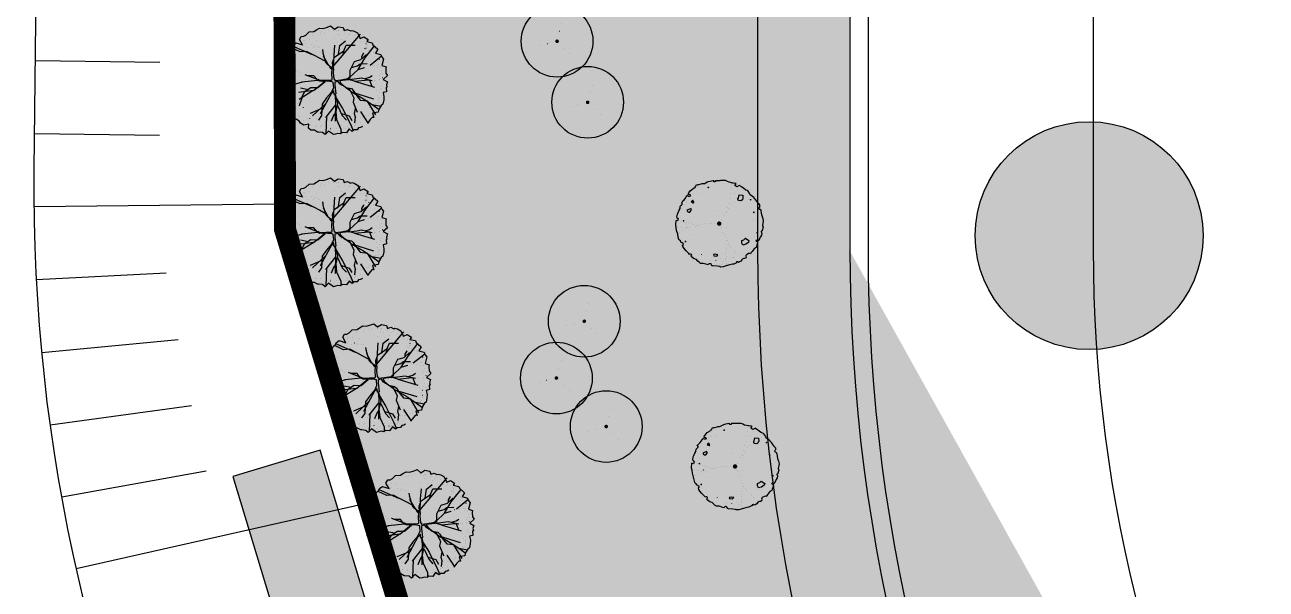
# Model space of a CAD drawing. Header units: millimetres. Extents: x 13387 to 322416, y 10188 to 219730.
# Drawn here: x 26459 to 46864, y 96394 to 105672 of the extents above; entities that cross this region are included whole.
import ezdxf
from ezdxf.xclip import XClip

# ---------------------------------------------------------------- set-up
doc = ezdxf.new("R2010")
doc.units = ezdxf.units.MM
doc.header["$LTSCALE"] = 400
doc.header["$XCLIPFRAME"] = 0
for name, pattern in [('base$0$base$0$PHANTOM2', [31.75, 15.875, -3.175, 3.175, -3.175, 3.175, -3.175]), ('base$0$base$0$XREF_BASE$0$PHANTOMX2', [5, 2.5, -0.5, 0.5, -0.5, 0.5, -0.5]), ('DOT2', [0.125, 0, -0.125])]:
    doc.linetypes.add(name, pattern=pattern)
doc.layers.get('Defpoints').update_dxf_attribs({"color": 153})
for name, color, linetype in [('0-녹지', 71, 'Continuous'), ('_교목_Plant', 90, 'Continuous'), ('base$0$base$0$1-지적선', 3, 'Continuous'), ('base$0$base$0$A-조적해치', 8, 'Continuous'), ('base$0$base$0$LSMD_CONT_LDREG_41500', 1, 'Continuous'), ('base$0$base$0$rndur', 1, 'Continuous'), ('base$0$base$0$WID', 4, 'Continuous'), ('base$0$base$0$XREF_BASE$0$CE-SLOP-FILL', 1, 'Continuous'), ('base$0$base$0$XREF_BASE$0$CE_PROPERTY LINE', 2, 'Continuous'), ('base$0$base$0$XREF_BASE$0$LSMD_CONT_LDREG_41500', 1, 'Continuous'), ('base$0$base$0$XREF_BASE$0$성토옹벽', 6, 'Continuous'), ('base$0$base$0$도로레벨', 5, 'Continuous'), ('base$0$base$0$사업부지', 7, 'Continuous'), ('tc-2', 252, 'Continuous')]:
    doc.layers.add(name, color=color, linetype=linetype)

# ---------------------------------------------------------------- blocks, each defined once
blk = doc.blocks.new('base$0$base$0$XREF_BASE$0$A$C3CBC0631')
at = {"layer": 'base$0$base$0$XREF_BASE$0$CE_PROPERTY LINE', "color": 8, "linetype": 'base$0$base$0$XREF_BASE$0$PHANTOMX2', "ltscale": 3, "flags": 128}
blk.add_lwpolyline([(24653, 158067), (15380, 151109), (8259, 149251), (3838, 149290), (748, 147602), (-6916, 147572), (-7299, 146160), (-1843, 125252), (436, 116516), (2171, 109870), (5326, 104706), (5798, 96717), (3940, 88655), (43, 76542), (81, 64279), (3722, 52297), (8342, 45951), (24954, 35648), (27528, 32946), (33205, 26984), (45785, 19196), (55262, 14961), (63842, 9900), (67943, 799), (71065, 403), (74495, 0), (71416, 11497), (72509, 16027), (80907, 20283), (84381, 29814), (86654, 26118), (86417, 19281), (94182, 16961), (94474, 13223), (94701, 13128), (143072, 50641), (145797, 73715), (141926, 86006), (137274, 142330), (130340, 137929), (128629, 139085), (122336, 140647), (114378, 141402), (105828, 145930), (90331, 146144), (69871, 143916), (58636, 140116), (56478, 144307), (45633, 153630)], close=True, dxfattribs=at)
blk = doc.blocks.new('base$0$base$0$G$C940A8A8A')
at = {"layer": 'base$0$base$0$LSMD_CONT_LDREG_41500', "color": 1, "linetype": 'Continuous', "const_width": 300, "flags": 128}
blk.add_lwpolyline([(10039, 103817), (3210, 93080), (151, 81205), (648, 68692), (3516, 61385), (16989, 47222), (18797, 43957), (22785, 36755), (32990, 26043), (41091, 19552), (48115, 12489), (49785, 2647), (52706, 1476), (55923, 220), (55847, 12122), (58048, 16229), (67249, 18227)], dxfattribs=at)
blk = doc.blocks.new('base$0$base$0$현황측량 지적')
at = {"layer": 'base$0$base$0$rndur', "linetype": 'base$0$base$0$PHANTOM2', "ltscale": 2, "const_width": 360, "flags": 128}
blk.add_lwpolyline([(206883, -157310), (202971, -156085), (192523, -138055), (192037, -134393), (187653, -139214), (180694, -143462), (173737, -143509), (161354, -148904), (157725, -144242), (154816, -136784), (158050, -127241), (126239, -144923), (122996, -147375), (114777, -142533), (78067, -156212), (59378, -150969), (50990, -145420), (42961, -141949), (35259, -140747), (23792, -141142), (15855, -140119), (12425, -139716), (9303, -139321), (5202, -130219), (-3377, -125158), (-12855, -120922), (-25433, -113134), (-31110, -107172), (-33684, -104469), (-50296, -94166), (-54916, -87820), (-58556, -75838), (-58594, -63575), (-54697, -51462), (-52838, -43399), (-53310, -35411), (-56465, -30247), (-58199, -23603), (-65933, 6044), (-65550, 7455), (-83110, 7388), (-99556, 7405), (-100789, 7832), (-83513, -58384), (-91570, -60086), (-90952, -159807)], dxfattribs=at)
at = {"layer": 'base$0$base$0$rndur', "linetype": 'base$0$base$0$PHANTOM2', "ltscale": 2, "flags": 128}
blk.add_lwpolyline([(206883, -157310), (202971, -156085), (192523, -138055), (192037, -134393), (187653, -139214), (180694, -143462), (173737, -143509), (161354, -148904), (157725, -144242), (154816, -136784), (158050, -127241), (126239, -144923), (122996, -147375), (114777, -142533), (78067, -156212), (59378, -150969), (50990, -145420), (42961, -141949), (35259, -140747), (23792, -141142), (15855, -140119), (12425, -139716), (9303, -139321), (5202, -130219), (-3377, -125158), (-12855, -120922), (-25433, -113134), (-31110, -107172), (-33684, -104469), (-50296, -94166), (-54916, -87820), (-58556, -75838), (-58594, -63575), (-54697, -51462), (-52838, -43399), (-53310, -35411), (-56465, -30247), (-58199, -23603), (-65933, 6044), (-65550, 7455), (-83110, 7388), (-99556, 7405), (-100789, 7832), (-83513, -58384), (-91570, -60086), (-90952, -159807)], dxfattribs=at)
at = {"layer": 'base$0$base$0$1-지적선', "color": 8, "rotation": 14.62512504690287}
blk.add_blockref('base$0$base$0$G$C940A8A8A', (-38193, -154447), dxfattribs=at)
blk = doc.blocks.new('base$0$base$0$XREF_BASE$0$42423123')
at = {"color": 8, "elevation": -85.903, "flags": 128}
blk.add_lwpolyline([(296753.797, 354722.355), (296742.728, 354721.684), (296725.083, 354743.467), (296725.304, 354745.576), (296719.523, 354752.714), (296718.006, 354754.586), (296707.445, 354767.624, -0.241383), (296702.098, 354793.07), (296709.251, 354819.265), (296716.193, 354817.325), (296719.019, 354827.438), (296712.017, 354829.394), (296712.346, 354830.601)], format="xyb", dxfattribs=at)
at = {"color": 8, "flags": 128}
blk.add_lwpolyline([(296720.991, 354828.24), (296719.555, 354821.015), (296715.721, 354813.683), (296708.892, 354802.946), (296705.833, 354791.071), (296706.33, 354778.558), (296709.198, 354771.251), (296722.671, 354757.088), (296724.479, 354753.823), (296728.467, 354746.621), (296738.672, 354735.909), (296746.773, 354729.418), (296753.797, 354722.355)], dxfattribs=at)
at = {"layer": 'base$0$base$0$XREF_BASE$0$CE-SLOP-FILL', "color": 8}
for p, q in [((296702.567, 354794.79), (296704.54, 354794.251)), ((296702.251, 354793.632), (296704.233, 354793.091)), ((296701.942, 354792.473), (296705.937, 354791.475)), ((296701.675, 354791.303), (296703.767, 354790.873)), ((296701.458, 354790.123), (296703.679, 354789.763)), ((296701.291, 354788.935), (296703.616, 354788.658)), ((296701.174, 354787.741), (296703.577, 354787.556)), ((296701.108, 354786.542), (296706.02, 354786.374))]:
    blk.add_line(p, q, dxfattribs=at)
at = {"layer": 'base$0$base$0$XREF_BASE$0$LSMD_CONT_LDREG_41500', "color": 8, "linetype": 'Continuous', "flags": 128}
blk.add_lwpolyline([(296753.797, 354722.355), (296753.797, 354722.355), (296746.773, 354729.418), (296738.672, 354735.909), (296728.467, 354746.621), (296724.479, 354753.823), (296722.671, 354757.088), (296709.198, 354771.251), (296706.33, 354778.558), (296705.833, 354791.071), (296708.892, 354802.946), (296715.721, 354813.683), (296719.555, 354821.015), (296720.991, 354828.24)], dxfattribs=at)
blk = doc.blocks.new('base$0$base$0$XREF_BASE$0$A$C5E376D50')
h = blk.add_hatch()
h.set_pattern_fill('GRAVEL', color=8, scale=1000, angle=14.6259)
h.set_pattern_definition([(242.63864078, (-197217523.41, -422257227.16), (-5468.208773979, -10728.405883643), [134.536, -13319.088047]), (199.595594003, (-197217585.244, -422257346.648), (11358.6379974624, 3997.6671750662), [230.868, -22855.9247612]), (147.136300353, (-197217802.74, -422257424.076), (12453.519176433, -8118.488783155), [162.788, -16116.032596]), (281.899542281, (-197218116.977, -422257764.45), (-4082.5244063587, 19604.412627556), [210.238, -20813.5580416]), (307.459507453, (-197218073.626, -422257970.17), (-7868.0485031935, 10348.6140497844), [206.155, -20409.373128]), (11.899542281, (-197217948.243, -422258133.815), (-19604.412627556, -4082.5244063587), [210.238, -20813.5580416]), (52.320093742, (-197217742.523, -422258090.464), (-10053.6794472186, -12958.5311502722), [278.029, -27524.848549]), (86.88118165, (-197217572.578, -422257870.42), (1218.0356119932, 23054.639213137), [262.488, -25986.3214968]), (136.05541889, (-197217558.296, -422257608.323), (-11023.3404862086, 10558.6914210576), [210.95, -20884.0731097]), (189.862211584, (-197217710.18, -422257461.93), (10896.05463927, 1809.970524083), [240.832, -11800.7625788]), (237.023291073, (-197217947.456, -422257503.18), (-8833.5781282671, -13673.6204953845), [311.448, -30833.3750048]), (153.43992811, (-197217156.53, -422257524.15), (-8288.20324574, 4038.030083754), [106.301, -10523.8448127]), (186.095087665, (-197217251.615, -422257476.616), (13083.751290253, 1347.38716589), [202.237, -20021.5114162]), (239.62585328, (-197217452.7, -422257498.1), (252.5059869, -967.595332), [141.421, -1272.7925624]), (217.82444379, (-197217550.74, -422257399.65), (4332.96468632, 3197.72059866), [76.158, -7539.6151059]), (306.42726276, (-197217610.9, -422257446.36), (-1725.11329279, 2650.280009176), [107.703, -5277.4618071]), (45.589609807, (-197217546.94, -422257533.02), (2397.774022256, 2692.70862482), [174.929, -5656.0228948]), (176.19090445, (-197217424.53, -422257408.06), (2187.69665098, -462.5833582), [126.491, -3035.7866602]), (31.015393609, (-197218172.104, -422257592.81), (8918.43535956, 5427.845865291), [177.2, -17542.8451467]), (84.972029217, (-197218020.24, -422257501.504), (-1092.815472013, -11653.572600032), [148.661, -14717.4077473]), (307.82444379, (-197217475.03, -422257214.54), (-3197.72059866, 4332.96468632), [152.315, -7463.4581059]), (358.236312941, (-197217381.625, -422257334.85), (-10433.471281077, 377.7261269), [177.2, -17542.8451467]), (354.069808055, (-197218015.55, -422258192.72), (-5342.988633998, 672.660729466), [170.88, -8373.1237453]), (309.400993844, (-197217845.584, -422258210.374), (-7615.542516274, 9381.018717753), [143.178, -14174.6430633]), (81.42726276, (-197217212.85, -422258179.61), (672.660729466, 5342.988634), [152.315, -7463.4581059]), (31.979877911, (-197217190.145, -422258028.994), (-11568.715368736, -7152.959158081), [167.631, -16595.4236142]), (84.069808056, (-197217686.97, -422258303.34), (-672.660729466, -5342.988633998), [85.44, -8458.5637453]), (115.93578575, (-197217270.9, -422258194.76), (-1977.61927971, 3617.87534121), [50.99, -5048.0295136]), (180.58960981, (-197217293.2, -422258148.9), (3155.29198301, -210.07737127), [206.155, -3916.9506256]), (200.634859232, (-197217499.35, -422258151.025), (9423.447333399, 3492.655201227), [191.05, -18913.9231745]), (318.3159208, (-197217524.22, -422257620.1), (-1472.60730587, 1682.68467714), [144.222, -3461.3292755]), (7.783079862, (-197217416.51, -422257716.01), (16954.1326183803, 2357.4111135683), [251.794, -24927.562624]), (75.571249176, (-197217167.04, -422257681.91), (-2102.83941969, -7783.1912719), [102.956, -10192.674141]), (104.62585328, (-197217141.4, -422257582.2), (-1220.101319, 715.0893451), [60, -940]), (134.88229044, (-197217526.28, -422258127.05), (5637.923236564, -5763.143376545), [138.924, -13753.5199894]), (62.63864078, (-197217624.31, -422258028.61), (5468.208773979, 10728.405883643), [269.072, -13184.552047]), (14.62585328, (-197217500.6, -422257789.6), (715.0893451, 1220.101319), [260, -740]), (339.930699744, (-197217249.07, -422257723.99), (11443.495228755, -4248.107455027), [158.114, -15653.2743008]), (268.680457374, (-197217100.56, -422257778.25), (42.428615646, -4122.887315047), [145.602, -7134.5078893]), (222.271828639, (-197217103.91, -422257923.81), (-15859.2514394095, -14473.5670717894), [237.065, -23469.4741823]), (190.051932015, (-197217279.33, -422258083.272), (-12831.2453033333, -2314.982497922), [250.799, -24829.073408])])
edge = h.paths.add_edge_path()
edge.add_line((216507, 233000), (219179, 224181))
edge.add_line((219179, 224181), (224231, 217242))
edge.add_line((224231, 217242), (240964, 206870))
edge.add_line((240964, 206870), (249211, 198205))
edge.add_line((249211, 198205), (262127, 190211))
edge.add_line((262127, 190211), (263383, 189650))
edge.add_line((263383, 189650), (263995, 191019))
edge.add_line((263995, 191019), (262831, 191539))
edge.add_line((262831, 191539), (250165, 199379))
edge.add_line((250165, 199379), (241917, 208043))
edge.add_line((241917, 208043), (225271, 218362))
edge.add_line((225271, 218362), (220541, 224858))
edge.add_line((220541, 224858), (217942, 233435))
edge.add_line((217942, 233435), (216507, 233000))
at = {"color": 8}
blk.add_lwpolyline([(374986, 153404, -0.180089), (333337, 157628), (326035, 161222, 0.102992), (299192, 168139), (300158, 168093, -0.148011), (272310, 177969), (248009, 195863), (239404, 202199), (237464, 203627), (223953, 213576, -0.241383), (211743, 238073), (212176, 276367), (195483, 272011, -0.369038), (200555, 266091, -0.003164), (200552, 265424), (199994, 216062, -0.041869), (198408, 199419)], format="xyb", dxfattribs=at)
at = {"color": 8, "flags": 128}
blk.add_lwpolyline([(216507, 233000), (219179, 224181), (224231, 217242), (240964, 206870), (249211, 198205), (262127, 190211), (263383, 189650), (263995, 191019), (262831, 191539), (250165, 199379), (241917, 208043), (225271, 218362), (220541, 224858), (217942, 233435), (216507, 233000)], dxfattribs=at)
at = {"layer": 'Defpoints', "linetype": 'Continuous', "flags": 128}
blk.add_lwpolyline([(221214, 261437), (217317, 249324), (217355, 237061), (220996, 225079), (225616, 218733), (242228, 208431), (244802, 205728), (250479, 199767), (263058, 191978), (272536, 187743), (281116, 182682), (285217, 173581), (288339, 173185), (291769, 172782), (288690, 184280), (289783, 188809), (298181, 193066)], dxfattribs=at)
at = {"color": 8, "xscale": 1000, "yscale": 1000, "zscale": 1000, "rotation": 14.62585327519887}
blk.add_blockref('base$0$base$0$XREF_BASE$0$42423123', (-197286947, -417977119), dxfattribs=at)
blk = doc.blocks.new('base', base_point=(0, 0))
at = {"layer": 'base$0$base$0$도로레벨', "linetype": 'Continuous', "true_color": 0xffffff}
h = blk.add_hatch(color=7, dxfattribs=at)
edge = h.paths.add_edge_path()
edge.add_arc((2443582.3, -1035594.1), 1873.2, 0, 360)
at = {"layer": 'base$0$base$0$사업부지', "linetype": 'Continuous', "ltscale": 10}
h = blk.add_hatch(dxfattribs=at)
h.set_pattern_fill('AR-HBONE', color=8, scale=100, angle=14.62513, style=0)
h.set_pattern_definition([(59.62512505, (-195145259.7, -419444232.27), (-142.83199963, 547.356392), [1200, -400]), (149.62512505, (-195145057.44, -419443887.18), (-142.83199963, 547.356392), [1200, -400])])
edge = h.paths.add_edge_path()
edge.add_arc((2429632.2, -997541.1), 8500, 12.08953, 71.41029, ccw=False)
edge.add_arc((2429632.2, -997541.1), 8500, 360, 12.08953, ccw=False)
edge.add_line((2438132.2, -997541.1), (2438132.2, -1035817.5))
edge.add_arc((2467632.2, -1035817.5), 29500, 180, 238.20401)
edge.add_line((2452088.7, -1060890.5), (2484216.1, -1080807.1))
edge.add_arc((2493436.8, -1065933.4), 17500, 238.20401, 296.88928)
edge.add_arc((2493436.8, -1065933.4), 17500, 296.88928, 329.81131)
edge.add_arc((2520232.4, -1081521.7), 13500, 90, 149.81131, ccw=False)
edge.add_line((2520232.4, -1068021.7), (2522153.2, -1068021.7))
edge.add_line((2522153.2, -1068021.7), (2522153.2, -1066521.7))
edge.add_line((2522153.2, -1066521.7), (2520232.4, -1066521.7))
edge.add_arc((2520232.4, -1081521.7), 15000, 90, 149.81131)
edge.add_arc((2493436.8, -1065933.4), 16000, 296.88928, 329.81131, ccw=False)
edge.add_arc((2493436.8, -1065933.4), 16000, 238.20401, 296.88928, ccw=False)
edge.add_line((2485006.4, -1079532.2), (2452879.1, -1059615.6))
edge.add_arc((2467632.2, -1035817.5), 28000, 180, 238.20401, ccw=False)
edge.add_line((2439632.2, -1035817.5), (2439632.2, -997541.1))
edge.add_arc((2429632.2, -997541.1), 10000, 360, 12.08953)
edge.add_arc((2429632.2, -997541.1), 10000, 12.08953, 76.96135)
edge.add_line((2431888.3, -987798.9), (2432341.9, -989484.6))
at = {"layer": 'base$0$base$0$A-조적해치'}
blk.add_lwpolyline([(2439948.2, -997533.7), (2439948.2, -1035810.1, 0.2595675), (2453053.2, -1059353.2), (2485180.5, -1079269.9)], format="xyb", dxfattribs=at)
at = {"layer": 'base$0$base$0$WID'}
for points in [[(2443648.2, -995439.3), (2443648.2, -1035810.1, 0.2595679), (2455002.7, -1056208.5), (2487130, -1076125.1, 0.2618101), (2498880, -1076628.6, 0.2618101)], [(2439648.2, -997533.7), (2439648.2, -1035810.1, 0.2595675), (2452895.1, -1059608.2), (2485022.4, -1079524.9)]]:
    blk.add_lwpolyline(points, format="xyb", dxfattribs=at)
at = {"layer": 'base$0$base$0$도로레벨', "color": 7, "linetype": 'Continuous'}
blk.add_circle((2443582.3, -1035594.1), 1873.2, dxfattribs=at)
at = {"layer": 'base$0$base$0$사업부지', "color": 8, "linetype": 'Continuous', "ltscale": 10, "flags": 128}
blk.add_lwpolyline([(2432341.9, -989484.6, -0.2647752), (2437943.7, -995760.9, -0.0527995), (2438132.2, -997541.1), (2438132.2, -1035817.5, 0.2595675), (2452088.7, -1060890.5), (2484216.1, -1080807.1, 0.2618101), (2501351.5, -1081541.3, 0.1446457), (2508563.3, -1074733.2, -0.267067), (2520232.4, -1068021.7), (2522153.2, -1068021.7)], format="xyb", dxfattribs=at)
ref = blk.add_blockref('base$0$base$0$현황측량 지적', (2488921, -959657.5))
XClip(ref).set_block_clipping_path([(-120941.079460036, -150848.0068536659), (162857.5363889819, 70751.9931463341)])
ref = blk.add_blockref('base$0$base$0$XREF_BASE$0$A$C5E376D50', (2212998.1, -1272554.8))
XClip(ref).set_block_clipping_path([(154965.4345864058, 162053.3751671459), (438965.4345861674, 383653.3751671459)])
at = {"layer": 'base$0$base$0$XREF_BASE$0$성토옹벽'}
blk.add_blockref('base$0$base$0$XREF_BASE$0$A$C3CBC0631', (2430288.9, -1099777.9), dxfattribs=at)
blk = doc.blocks.new('TL000029_0')
at = {"const_width": 0.0263}
blk.add_lwpolyline([(-0.013, 0, 1), (0.013, 0, 1)], format="xyb", close=True, dxfattribs=at)
at = {"color": 0}
blk.add_circle((0, 0), 0.526, dxfattribs=at)
at = {"layer": 'tc-2', "linetype": 'DOT2'}
for p, q in [((0.038, 0.143), (-0.185, 0.492)), ((0, 0), (0.136, 0.508)), ((0.068, 0.254), (0.315, 0.422)), ((-0.254, -0.068), (-0.523, 0.062)), ((0, 0), (-0.508, -0.136)), ((0, 0), (0.372, -0.372)), ((-0.143, -0.038), (-0.334, -0.407)), ((0.104, -0.104), (0.519, -0.086)), ((0.186, -0.186), (0.208, -0.483))]:
    blk.add_line(p, q, dxfattribs=at)
blk = doc.blocks.new('TL000051_0')
at = {"color": 0}
for points in [[(-0.31, 0.566), (-0.314, 0.567), (-0.333, 0.564), (-0.341, 0.559), (-0.347, 0.548), (-0.361, 0.527)], [(-0.31, 0.566), (-0.297, 0.574), (-0.263, 0.582), (-0.251, 0.587), (-0.226, 0.587), (-0.213, 0.591), (-0.175, 0.612), (-0.162, 0.616), (-0.133, 0.625), (-0.111, 0.629), (-0.082, 0.633), (-0.08, 0.633)], [(-0.05, 0.633), (-0.055, 0.617), (-0.063, 0.614), (-0.072, 0.614), (-0.078, 0.614), (-0.08, 0.622), (-0.08, 0.628), (-0.08, 0.636)], [(-0.05, 0.633), (-0.031, 0.633), (0.015, 0.633), (0.023, 0.637), (0.086, 0.637)], [(0.086, 0.637), (0.116, 0.625), (0.141, 0.612), (0.196, 0.599), (0.209, 0.599), (0.238, 0.595), (0.245, 0.593)], [(0.3, 0.56), (0.293, 0.557), (0.26, 0.54), (0.23, 0.561), (0.247, 0.582), (0.245, 0.593)], [(0.3, 0.56), (0.318, 0.549), (0.331, 0.541), (0.356, 0.524), (0.39, 0.498), (0.411, 0.49), (0.419, 0.477), (0.445, 0.439), (0.453, 0.426), (0.491, 0.401), (0.508, 0.387)], [(-0.554, 0.304), (-0.554, 0.305), (-0.541, 0.321), (-0.533, 0.334), (-0.512, 0.351), (-0.495, 0.372), (-0.483, 0.393), (-0.473, 0.406)], [(-0.459, 0.43), (-0.43, 0.426), (-0.423, 0.416), (-0.434, 0.399), (-0.449, 0.399), (-0.465, 0.406), (-0.473, 0.406)], [(-0.458, 0.43), (-0.453, 0.439), (-0.445, 0.452), (-0.424, 0.481), (-0.407, 0.498), (-0.381, 0.515), (-0.369, 0.524), (-0.36, 0.529)], [(0.508, 0.387), (0.504, 0.38), (0.516, 0.372), (0.525, 0.359), (0.525, 0.355), (0.533, 0.355), (0.535, 0.355)], [(-0.625, 0.095), (-0.621, 0.098), (-0.613, 0.14), (-0.604, 0.161), (-0.588, 0.195), (-0.575, 0.22), (-0.572, 0.255)], [(-0.555, 0.305), (-0.546, 0.293), (-0.548, 0.278), (-0.557, 0.266), (-0.572, 0.255)], [(0.535, 0.355), (0.537, 0.351), (0.546, 0.325), (0.571, 0.3), (0.592, 0.275), (0.592, 0.258), (0.596, 0.245)], [(0.596, 0.245), (0.582, 0.233), (0.58, 0.231), (0.582, 0.217), (0.586, 0.213), (0.59, 0.213), (0.601, 0.211), (0.602, 0.211), (0.606, 0.21)], [(0.606, 0.21), (0.613, 0.186), (0.617, 0.153), (0.626, 0.119), (0.638, 0.077), (0.647, 0.039), (0.634, -0.029), (0.643, -0.053), (0.63, -0.1), (0.63, -0.107)], [(-0.586, -0.243), (-0.592, -0.235), (-0.601, -0.197), (-0.609, -0.155), (-0.626, -0.1), (-0.63, -0.058), (-0.638, -0.024), (-0.638, 0.005), (-0.634, 0.026), (-0.634, 0.046)], [(-0.625, 0.095), (-0.601, 0.074), (-0.61, 0.039), (-0.634, 0.046)], [(0.626, -0.142), (0.621, -0.168), (0.604, -0.192), (0.601, -0.201), (0.58, -0.247), (0.576, -0.253)], [(0.63, -0.107), (0.616, -0.113), (0.614, -0.119), (0.62, -0.13), (0.622, -0.134), (0.626, -0.142)], [(-0.537, -0.318), (-0.526, -0.306), (-0.528, -0.29), (-0.539, -0.284), (-0.548, -0.282), (-0.556, -0.276), (-0.564, -0.268), (-0.57, -0.254), (-0.584, -0.243), (-0.586, -0.243)], [(-0.438, -0.452), (-0.445, -0.441), (-0.457, -0.428), (-0.486, -0.399), (-0.516, -0.365), (-0.533, -0.336), (-0.537, -0.319), (-0.537, -0.318)], [(0.564, -0.27), (0.563, -0.273), (0.554, -0.31), (0.546, -0.332), (0.541, -0.353), (0.512, -0.37), (0.483, -0.408), (0.466, -0.428), (0.459, -0.442)], [(0.577, -0.254), (0.563, -0.248), (0.561, -0.248), (0.552, -0.246), (0.546, -0.246), (0.54, -0.246), (0.542, -0.256), (0.55, -0.261), (0.557, -0.265), (0.565, -0.271)], [(-0.407, -0.489), (-0.409, -0.469), (-0.404, -0.458), (-0.407, -0.451), (-0.415, -0.447), (-0.421, -0.447), (-0.44, -0.453)], [(-0.161, -0.606), (-0.179, -0.601), (-0.234, -0.584), (-0.272, -0.584), (-0.289, -0.572), (-0.314, -0.551), (-0.335, -0.529), (-0.369, -0.517), (-0.407, -0.489)], [(0.398, -0.5), (0.373, -0.513), (0.361, -0.513), (0.348, -0.517), (0.331, -0.534), (0.318, -0.551), (0.297, -0.563), (0.283, -0.569)], [(0.46, -0.443), (0.446, -0.437), (0.432, -0.439), (0.409, -0.451), (0.399, -0.458), (0.393, -0.468), (0.391, -0.478), (0.395, -0.496), (0.399, -0.501)], [(0.254, -0.577), (0.243, -0.58), (0.213, -0.593), (0.196, -0.597), (0.158, -0.606), (0.103, -0.622), (0.057, -0.635), (0.019, -0.639), (0.007, -0.631), (-0.031, -0.627), (-0.095, -0.622), (-0.108, -0.619)], [(0.283, -0.569), (0.272, -0.56), (0.264, -0.56), (0.252, -0.562), (0.254, -0.57), (0.254, -0.577)]]:
    blk.add_lwpolyline(points, dxfattribs=at)
for points, const_width in [([(-0.344, 0.439, -1), (-0.346, 0.439, -1)], 0.00251), ([(-0.264, 0.439, -1), (-0.267, 0.439, -1)], 0.00251), ([(-0.153, 0.532, -1), (-0.166, 0.532, -1)], 0.0125), ([(0.222, 0.443, -1), (0.219, 0.443, -1)], 0.00251), ([(0.275, 0.492, -1), (0.273, 0.492, -1)], 0.00251), ([(0.39, 0.421, -1), (0.387, 0.421, -1)], 0.00251), ([(-0.477, 0.315, -1), (-0.479, 0.315, -1)], 0.00251), ([(-0.03, 0.196, -1), (-0.032, 0.196, -1)], 0.00251), ([(0.466, 0.351, -1), (0.454, 0.351, -1)], 0.0125), ([(-0.516, 0.041, -1), (-0.528, 0.041, -1)], 0.0125), ([(0.515, 0.165, -1), (0.502, 0.165, -1)], 0.0125), ([(0.509, 0.046, -1), (0.507, 0.046, -1)], 0.00251), ([(-0.424, -0.158, -1), (-0.426, -0.158, -1)], 0.00251), ([(0.107, -0.056, -1), (0.105, -0.056, -1)], 0.00251), ([(0.563, -0.136, -1), (0.55, -0.136, -1)], 0.0125), ([(-0.489, -0.264, -1), (-0.502, -0.264, -1)], 0.0125), ([(-0.258, -0.454, -1), (-0.265, -0.454, -1)], 0.00752), ([(-0.127, -0.542, -1), (-0.13, -0.542, -1)], 0.00251), ([(-0.045, -0.542, -1), (-0.052, -0.542, -1)], 0.00752), ([(0.023, -0.516, -1), (0.021, -0.516, -1)], 0.00251), ([(0.209, -0.498, -1), (0.206, -0.498, -1)], 0.00251)]:
    blk.add_lwpolyline(points, format="xyb", close=True, dxfattribs=dict(at, const_width=const_width))
for points in [[(0.292, 0.421), (0.345, 0.417), (0.349, 0.377), (0.34, 0.351), (0.318, 0.333), (0.287, 0.337), (0.278, 0.346), (0.274, 0.368), (0.283, 0.377)], [(-0.42, 0.218), (-0.473, 0.196), (-0.464, 0.178), (-0.447, 0.17), (-0.429, 0.17), (-0.411, 0.196), (-0.407, 0.205)], [(-0.372, 0.311), (-0.385, 0.342), (-0.398, 0.333), (-0.411, 0.319), (-0.398, 0.315), (-0.381, 0.306), (-0.376, 0.306)], [(0.384, -0.215), (0.437, -0.25), (0.428, -0.277), (0.389, -0.303), (0.345, -0.316), (0.332, -0.286), (0.332, -0.25), (0.349, -0.242), (0.362, -0.237)], [(-0.053, -0.449), (-0.084, -0.454), (-0.08, -0.471), (-0.036, -0.476), (-0.018, -0.458), (-0.018, -0.458)]]:
    blk.add_lwpolyline(points, close=True, dxfattribs=at)
at = {"const_width": 0.0326}
blk.add_lwpolyline([(0.016, 0, -1), (-0.016, 0, -1)], format="xyb", close=True, dxfattribs=at)
at = {"color": 0}
blk.add_lwpolyline([(-0.108, -0.619, 0.875539), (-0.161, -0.606, 1.618197)], format="xyb", dxfattribs=at)
at = {"layer": 'tc-2', "linetype": 'DOT2'}
for points in [[(0.113, 0.177), (0.122, 0.237), (0.135, 0.301), (0.164, 0.365), (0.164, 0.447), (0.182, 0.519), (0.186, 0.571), (0.191, 0.6)], [(0, 0), (0.037, 0.05), (0.075, 0.126), (0.105, 0.164), (0.135, 0.224), (0.182, 0.276), (0.224, 0.314), (0.284, 0.365), (0.344, 0.421), (0.391, 0.498)], [(-0.002, 0.007), (-0.062, 0.007), (-0.117, 0.002), (-0.147, 0.002), (-0.194, 0.002), (-0.263, -0.019), (-0.348, -0.037), (-0.43, -0.053), (-0.481, -0.057), (-0.557, -0.057), (-0.617, -0.057), (-0.631, -0.062)], [(-0.301, -0.027), (-0.327, -0.023), (-0.374, -0.01), (-0.413, 0.002), (-0.447, 0.011), (-0.477, 0.015), (-0.507, 0.023), (-0.549, 0.037), (-0.605, 0.059)], [(-0.01, 0.002), (0.007, -0.015), (0.02, -0.045), (0.037, -0.079), (0.053, -0.126), (0.083, -0.164), (0.1, -0.207), (0.117, -0.254), (0.13, -0.288), (0.156, -0.327), (0.169, -0.348), (0.229, -0.4), (0.241, -0.425), (0.276, -0.455), (0.331, -0.494), (0.36, -0.513)], [(-0.465, -0.056), (-0.498, -0.074), (-0.537, -0.104), (-0.579, -0.13), (-0.605, -0.143), (-0.612, -0.145)], [(0.113, -0.254), (0.113, -0.301), (0.109, -0.365), (0.1, -0.412), (0.097, -0.438), (0.1, -0.481), (0.097, -0.524), (0.1, -0.579), (0.105, -0.596), (0.101, -0.623)], [(0.097, -0.519), (0.07, -0.553), (0.053, -0.579), (0.037, -0.596), (0.015, -0.621), (0.007, -0.63)]]:
    blk.add_lwpolyline(points, dxfattribs=at)
blk = doc.blocks.new('TL000015_0')
at = {"color": 0}
for p, q in [((-0.256, 0.634), (-0.223, 0.655)), ((-0.223, 0.655), (-0.182, 0.679)), ((-0.182, 0.679), (-0.138, 0.675)), ((-0.138, 0.675), (-0.079, 0.692)), ((-0.079, 0.692), (-0.042, 0.707)), ((-0.042, 0.707), (0.008, 0.666)), ((0.008, 0.666), (0.058, 0.697)), ((0.058, 0.697), (0.121, 0.686)), ((0.121, 0.686), (0.134, 0.647)), ((0.134, 0.647), (0.177, 0.662)), ((0.177, 0.662), (0.214, 0.642)), ((0.214, 0.642), (0.23, 0.649)), ((0.23, 0.649), (0.262, 0.64)), ((0.262, 0.64), (0.304, 0.616)), ((-0.519, 0.466), (-0.486, 0.49)), ((-0.486, 0.49), (-0.401, 0.463)), ((-0.441, 0.534), (-0.419, 0.573)), ((-0.401, 0.463), (-0.441, 0.534)), ((-0.419, 0.573), (-0.386, 0.575)), ((-0.386, 0.575), (-0.358, 0.59)), ((-0.358, 0.59), (-0.317, 0.629)), ((-0.317, 0.629), (-0.256, 0.634)), ((-0.007, 0.185), (0.344, 0.601)), ((0.079, 0.456), (0.152, 0.515)), ((0.304, 0.616), (0.312, 0.601)), ((0.312, 0.601), (0.34, 0.547)), ((0.34, 0.547), (0.386, 0.568)), ((0.386, 0.568), (0.441, 0.534)), ((0.441, 0.534), (0.423, 0.506)), ((0.423, 0.506), (0.493, 0.49)), ((0.493, 0.49), (0.502, 0.466)), ((-0.63, 0.277), (-0.61, 0.344)), ((-0.61, 0.344), (-0.584, 0.362)), ((-0.584, 0.362), (-0.562, 0.414)), ((-0.562, 0.414), (-0.536, 0.436)), ((-0.431, 0.373), (-0.541, 0.426)), ((-0.536, 0.436), (-0.519, 0.466)), ((-0.275, 0.337), (-0.53, 0.447)), ((-0.35, 0.38), (-0.431, 0.373)), ((-0.249, 0.328), (-0.35, 0.38)), ((-0.183, 0.292), (-0.249, 0.328)), ((-0.132, 0.338), (-0.142, 0.402)), ((-0.137, 0.324), (-0.076, 0.214)), ((-0.097, 0.228), (-0.132, 0.338)), ((0, 0.33), (-0.008, 0.158)), ((0.011, 0.461), (0, 0.33)), ((0.01, 0.306), (0.062, 0.338)), ((0.04, 0.326), (0.13, 0.387)), ((0.062, 0.338), (0.079, 0.456)), ((0.117, 0.332), (0.135, 0.396)), ((0.13, 0.387), (0.16, 0.458)), ((0.16, 0.458), (0.275, 0.458)), ((0.348, 0.275), (0.419, 0.338)), ((0.361, 0.316), (0.388, 0.36)), ((0.398, 0.291), (0.523, 0.452)), ((0.466, 0.204), (0.612, 0.321)), ((0.502, 0.466), (0.567, 0.41)), ((0.567, 0.41), (0.536, 0.359)), ((0.536, 0.359), (0.604, 0.34)), ((0.604, 0.34), (0.615, 0.312)), ((-0.673, 0.133), (-0.636, 0.172)), ((-0.66, 0.227), (-0.63, 0.277)), ((-0.636, 0.172), (-0.66, 0.227)), ((-0.11, 0.253), (-0.183, 0.292)), ((-0.044, 0.179), (-0.097, 0.228)), ((-0.076, 0.214), (-0.044, 0.182)), ((-0.017, 0.235), (0.01, 0.306)), ((-0.009, 0.16), (-0.017, 0.235)), ((0.211, 0.14), (0.268, 0.25)), ((0.228, 0.174), (0.307, 0.196)), ((0.268, 0.25), (0.348, 0.275)), ((0.307, 0.196), (0.341, 0.221)), ((0.312, 0.148), (0.398, 0.291)), ((0.312, 0.148), (0.396, 0.174)), ((0.341, 0.221), (0.429, 0.223)), ((0.363, 0.284), (0.361, 0.316)), ((0.582, 0.281), (0.588, 0.276)), ((0.615, 0.312), (0.639, 0.281)), ((0.639, 0.281), (0.617, 0.198)), ((0.617, 0.198), (0.671, 0.181)), ((0.671, 0.181), (0.667, 0.157)), ((-0.689, 0.059), (-0.682, 0.101)), ((-0.68, 0.018), (-0.689, 0.059)), ((-0.686, -0.042), (-0.68, 0.018)), ((-0.682, 0.101), (-0.673, 0.133)), ((-0.203, 0.006), (-0.413, -0.015)), ((-0.208, 0.017), (-0.368, 0.079)), ((-0.254, 0.066), (-0.342, 0.066)), ((-0.215, 0.017), (-0.254, 0.066)), ((0.267, -0.003), (0.19, 0.02)), ((0.192, 0.017), (0.297, 0.03)), ((0.312, 0.148), (0.204, 0.045)), ((0.211, 0.044), (0.211, 0.14)), ((0.267, -0.003), (0.449, 0.016)), ((0.297, 0.03), (0.358, 0.04)), ((0.358, 0.04), (0.495, 0.008)), ((0.402, 0.03), (0.461, 0.047)), ((0.461, 0.047), (0.495, 0.071)), ((0.461, 0.01), (0.491, -0.068)), ((0.629, 0.042), (0.627, 0.039)), ((0.691, 0.068), (0.635, 0.018)), ((0.635, 0.018), (0.689, -0.01)), ((0.667, 0.157), (0.669, 0.101)), ((0.669, 0.101), (0.691, 0.068)), ((-0.638, -0.038), (-0.686, -0.042)), ((-0.682, -0.095), (-0.638, -0.038)), ((-0.682, -0.147), (-0.682, -0.095)), ((-0.602, -0.161), (-0.682, -0.147)), ((-0.406, -0.014), (-0.58, -0.066)), ((-0.262, -0.123), (-0.45, -0.147)), ((-0.278, -0.133), (-0.443, -0.238)), ((-0.328, -0.112), (-0.428, -0.093)), ((-0.379, -0.144), (-0.418, -0.227)), ((-0.293, -0.088), (-0.379, -0.144)), ((-0.203, -0.09), (-0.293, -0.088)), ((-0.262, -0.123), (-0.278, -0.133)), ((-0.262, -0.123), (-0.138, -0.022)), ((-0.112, -0.012), (-0.203, -0.09)), ((-0.026, -0.149), (-0.173, -0.422)), ((-0.138, -0.022), (-0.123, -0.003)), ((-0.029, -0.144), (-0.093, -0.218)), ((0.111, -0.051), (0.152, -0.083)), ((0.213, -0.129), (0.113, -0.055)), ((0.152, -0.083), (0.226, -0.098)), ((0.199, -0.095), (0.258, -0.218)), ((0.213, -0.129), (0.246, -0.15)), ((0.226, -0.098), (0.25, -0.122)), ((0.239, -0.145), (0.51, -0.229)), ((0.246, -0.15), (0.384, -0.229)), ((0.25, -0.122), (0.295, -0.191)), ((0.267, -0.003), (0.524, -0.08)), ((0.676, -0.138), (0.633, -0.15)), ((0.633, -0.15), (0.643, -0.202)), ((0.682, -0.08), (0.671, -0.083)), ((0.671, -0.083), (0.676, -0.138)), ((0.689, -0.01), (0.676, -0.051)), ((0.676, -0.051), (0.682, -0.08)), ((-0.645, -0.219), (-0.602, -0.161)), ((-0.632, -0.286), (-0.645, -0.219)), ((-0.597, -0.334), (-0.632, -0.286)), ((-0.534, -0.306), (-0.597, -0.334)), ((-0.562, -0.406), (-0.534, -0.306)), ((-0.411, -0.223), (-0.443, -0.318)), ((-0.101, -0.289), (-0.273, -0.448)), ((-0.149, -0.298), (-0.156, -0.445)), ((-0.093, -0.218), (-0.149, -0.298)), ((0.022, -0.306), (-0.105, -0.469)), ((0.014, -0.17), (0.023, -0.261)), ((0.017, -0.199), (0.114, -0.355)), ((0.018, -0.171), (0.047, -0.291)), ((0.023, -0.261), (0.018, -0.518)), ((0.047, -0.291), (0.025, -0.391)), ((0.05, -0.316), (0.108, -0.445)), ((0.258, -0.218), (0.248, -0.274)), ((0.248, -0.274), (0.299, -0.399)), ((0.295, -0.191), (0.339, -0.245)), ((0.339, -0.245), (0.434, -0.257)), ((0.384, -0.229), (0.507, -0.313)), ((0.427, -0.258), (0.534, -0.436)), ((0.49, -0.301), (0.609, -0.323)), ((0.507, -0.313), (0.583, -0.368)), ((0.61, -0.315), (0.578, -0.365)), ((0.63, -0.299), (0.61, -0.315)), ((0.641, -0.243), (0.63, -0.299)), ((0.643, -0.202), (0.641, -0.243)), ((-0.53, -0.434), (-0.562, -0.406)), ((-0.501, -0.484), (-0.53, -0.434)), ((-0.154, -0.352), (-0.301, -0.416)), ((-0.156, -0.445), (-0.198, -0.502)), ((-0.092, -0.452), (-0.102, -0.682)), ((-0.002, -0.443), (-0.034, -0.516)), ((0.025, -0.401), (-0.002, -0.443)), ((0.025, -0.391), (0.035, -0.497)), ((0.099, -0.418), (0.199, -0.45)), ((0.108, -0.445), (0.162, -0.502)), ((0.114, -0.355), (0.218, -0.562)), ((0.199, -0.45), (0.233, -0.507)), ((0.275, -0.355), (0.263, -0.418)), ((0.263, -0.418), (0.277, -0.46)), ((0.277, -0.46), (0.268, -0.536)), ((0.342, -0.394), (0.435, -0.535)), ((0.493, -0.469), (0.467, -0.497)), ((0.515, -0.471), (0.493, -0.469)), ((0.571, -0.402), (0.499, -0.415)), ((0.499, -0.415), (0.515, -0.471)), ((0.578, -0.365), (0.571, -0.402)), ((-0.473, -0.497), (-0.501, -0.484)), ((-0.438, -0.521), (-0.473, -0.497)), ((-0.429, -0.543), (-0.438, -0.521)), ((-0.386, -0.567), (-0.429, -0.543)), ((-0.321, -0.556), (-0.386, -0.567)), ((-0.323, -0.606), (-0.321, -0.556)), ((-0.295, -0.634), (-0.323, -0.606)), ((-0.249, -0.634), (-0.295, -0.634)), ((-0.208, -0.656), (-0.249, -0.634)), ((0.035, -0.497), (0.091, -0.617)), ((0.091, -0.617), (0.091, -0.666)), ((0.197, -0.616), (0.162, -0.667)), ((0.236, -0.647), (0.197, -0.616)), ((0.218, -0.562), (0.25, -0.642)), ((0.258, -0.628), (0.236, -0.647)), ((0.301, -0.626), (0.258, -0.628)), ((0.317, -0.602), (0.301, -0.626)), ((0.343, -0.597), (0.317, -0.602)), ((0.367, -0.584), (0.343, -0.597)), ((0.467, -0.497), (0.432, -0.545)), ((-0.197, -0.656), (-0.208, -0.656)), ((-0.145, -0.663), (-0.197, -0.656)), ((-0.112, -0.689), (-0.145, -0.663)), ((-0.069, -0.643), (-0.112, -0.689)), ((-0.005, -0.689), (-0.069, -0.643)), ((0.023, -0.682), (-0.005, -0.689)), ((0.053, -0.673), (0.023, -0.682)), ((0.088, -0.68), (0.053, -0.673)), ((0.11, -0.663), (0.088, -0.68)), ((0.162, -0.667), (0.11, -0.663))]:
    blk.add_line(p, q, dxfattribs=at)
blk.add_lwpolyline([(0.077, 0.002), (0.077, -0.004), (0.096, -0.035), (0.118, -0.05), (0.109, -0.06), (0.08, -0.038), (0.056, -0.006), (0.014, -0.014), (0.014, -0.054), (0.026, -0.167), (0.005, -0.173), (0.002, -0.124), (-0.007, -0.132), (-0.018, -0.158), (-0.03, -0.145), (-0.001, -0.088), (-0.008, -0.014), (-0.026, -0.011), (-0.074, -0.004), (-0.109, -0.003), (-0.178, -0.004), (-0.214, 0.011), (-0.203, 0.022), (-0.181, 0.009), (-0.098, 0.011), (-0.033, 0.012), (-0.02, 0.019), (-0.023, 0.107), (-0.021, 0.144), (-0.049, 0.173), (-0.042, 0.185), (-0.025, 0.162), (-0.004, 0.157), (-0.007, 0.104), (0.003, 0.028), (0.017, 0.006), (0.093, 0.016), (0.181, 0.031), (0.203, 0.052), (0.206, 0.035), (0.192, 0.025), (0.187, 0.015)], close=True)
at = {"layer": 'tc-2', "linetype": 'DOT2'}
for p, q in [((-0.223, 0.514), (-0.222, 0.657)), ((-0.154, 0.361), (-0.167, 0.673)), ((-0.115, 0.628), (-0.071, 0.646)), ((0.011, 0.461), (-0.095, 0.687)), ((-0.071, 0.646), (0.002, 0.646)), ((0.011, 0.461), (-0.005, 0.693)), ((0.002, 0.646), (0.005, 0.65)), ((0.005, 0.546), (0.062, 0.69)), ((0.005, 0.65), (0.039, 0.631)), ((0.039, 0.631), (0.058, 0.646)), ((0.05, 0.598), (0.059, 0.701)), ((0.058, 0.646), (0.063, 0.643)), ((0.063, 0.643), (0.077, 0.595)), ((0.146, 0.478), (0.09, 0.687)), ((0.135, 0.396), (0.174, 0.67)), ((0.158, 0.561), (0.245, 0.647)), ((-0.365, 0.475), (-0.426, 0.505)), ((-0.248, 0.335), (-0.424, 0.549)), ((-0.385, 0.519), (-0.373, 0.524)), ((-0.383, 0.458), (-0.385, 0.519)), ((-0.373, 0.524), (-0.287, 0.463)), ((-0.331, 0.436), (-0.352, 0.597)), ((-0.311, 0.534), (-0.316, 0.625)), ((-0.247, 0.458), (-0.311, 0.534)), ((-0.287, 0.463), (-0.269, 0.59)), ((-0.137, 0.324), (-0.277, 0.633)), ((-0.269, 0.59), (-0.172, 0.613)), ((-0.172, 0.613), (-0.157, 0.636)), ((-0.157, 0.636), (-0.115, 0.628)), ((0.094, 0.532), (0.05, 0.598)), ((0.077, 0.595), (0.141, 0.614)), ((0.121, 0.493), (0.094, 0.532)), ((0.141, 0.614), (0.184, 0.597)), ((0.152, 0.515), (0.27, 0.63)), ((0.184, 0.597), (0.202, 0.601)), ((0.194, 0.423), (0.437, 0.536)), ((0.202, 0.601), (0.26, 0.581)), ((0.26, 0.581), (0.298, 0.536)), ((0.275, 0.458), (0.388, 0.505)), ((0.298, 0.536), (0.331, 0.54)), ((0.331, 0.54), (0.345, 0.513)), ((0.345, 0.513), (0.414, 0.48)), ((0.388, 0.505), (0.407, 0.549)), ((0.403, 0.4), (0.461, 0.515)), ((0.414, 0.48), (0.425, 0.47)), ((0.427, 0.451), (0.444, 0.5)), ((-0.544, 0.217), (-0.608, 0.333)), ((-0.604, 0.277), (-0.563, 0.335)), ((-0.543, 0.309), (-0.587, 0.348)), ((-0.563, 0.335), (-0.541, 0.298)), ((-0.541, 0.298), (-0.519, 0.397)), ((-0.519, 0.397), (-0.485, 0.409)), ((-0.485, 0.409), (-0.471, 0.443)), ((-0.471, 0.443), (-0.383, 0.458)), ((-0.254, 0.434), (-0.308, 0.451)), ((-0.137, 0.324), (-0.275, 0.337)), ((-0.205, 0.444), (-0.254, 0.434)), ((-0.178, 0.434), (-0.247, 0.458)), ((-0.142, 0.402), (-0.178, 0.434)), ((-0.137, 0.39), (-0.171, 0.475)), ((0.37, 0.245), (0.403, 0.4)), ((0.388, 0.36), (0.397, 0.419)), ((0.388, 0.275), (0.596, 0.351)), ((0.397, 0.419), (0.427, 0.451)), ((0.414, 0.422), (0.501, 0.477)), ((0.419, 0.338), (0.449, 0.39)), ((0.425, 0.47), (0.425, 0.431)), ((0.425, 0.431), (0.51, 0.364)), ((0.449, 0.39), (0.527, 0.429)), ((0.51, 0.364), (0.523, 0.349)), ((0.523, 0.349), (0.517, 0.319)), ((0.517, 0.319), (0.582, 0.281)), ((0.527, 0.429), (0.535, 0.431)), ((-0.555, 0.151), (-0.661, 0.207)), ((-0.534, 0.167), (-0.634, 0.201)), ((-0.536, 0.211), (-0.632, 0.286)), ((-0.621, 0.15), (-0.571, 0.18)), ((-0.571, 0.18), (-0.604, 0.277)), ((-0.514, 0.27), (-0.543, 0.309)), ((-0.472, 0.119), (-0.536, 0.211)), ((-0.494, 0.142), (-0.534, 0.167)), ((-0.524, 0.191), (-0.514, 0.27)), ((-0.489, 0.137), (-0.524, 0.191)), ((0.396, 0.174), (0.634, 0.274)), ((0.424, 0.223), (0.508, 0.189)), ((0.429, 0.223), (0.522, 0.24)), ((0.441, 0.193), (0.671, 0.163)), ((0.508, 0.189), (0.554, 0.204)), ((0.522, 0.24), (0.569, 0.277)), ((0.554, 0.204), (0.635, 0.186)), ((0.563, 0.177), (0.651, 0.23)), ((0.569, 0.277), (0.625, 0.292)), ((0.588, 0.276), (0.575, 0.213)), ((0.575, 0.213), (0.602, 0.174)), ((0.602, 0.174), (0.615, 0.128)), ((-0.446, 0.109), (-0.69, 0.065)), ((-0.531, 0.142), (-0.68, 0.134)), ((-0.651, 0.074), (-0.673, 0.074)), ((-0.583, 0.064), (-0.651, 0.074)), ((-0.635, 0.057), (-0.617, 0.076)), ((-0.614, 0.015), (-0.635, 0.057)), ((-0.585, 0.025), (-0.634, -0.005)), ((-0.63, -0.042), (-0.614, 0.015)), ((-0.625, 0.128), (-0.621, 0.15)), ((-0.624, 0.122), (-0.625, 0.128)), ((-0.617, 0.076), (-0.624, 0.122)), ((-0.499, 0.044), (-0.585, 0.025)), ((-0.56, 0.03), (-0.583, 0.064)), ((-0.368, 0.079), (-0.555, 0.151)), ((-0.365, 0.02), (-0.499, 0.044)), ((-0.421, 0.076), (-0.494, 0.142)), ((-0.342, 0.066), (-0.421, 0.076)), ((-0.303, 0.066), (-0.365, 0.02)), ((0.449, 0.016), (0.69, -0.001)), ((0.495, 0.071), (0.589, 0.069)), ((0.495, 0.008), (0.591, 0.022)), ((0.519, 0.011), (0.685, 0.087)), ((0.538, 0.01), (0.687, -0.067)), ((0.589, 0.069), (0.63, 0.086)), ((0.591, 0.022), (0.682, -0.034)), ((0.627, 0.039), (0.593, 0.02)), ((0.593, 0.02), (0.608, -0.06)), ((0.615, 0.128), (0.603, 0.094)), ((0.603, 0.094), (0.629, 0.042)), ((0.63, 0.086), (0.664, 0.106)), ((-0.413, -0.015), (-0.692, -0.017)), ((-0.58, -0.066), (-0.686, -0.092)), ((-0.634, -0.005), (-0.673, -0.009)), ((-0.527, -0.05), (-0.673, -0.161)), ((-0.58, -0.11), (-0.673, -0.11)), ((-0.45, -0.147), (-0.662, -0.201)), ((-0.64, -0.106), (-0.63, -0.042)), ((-0.539, -0.152), (-0.64, -0.106)), ((-0.454, -0.148), (-0.633, -0.278)), ((-0.595, -0.179), (-0.539, -0.152)), ((-0.524, -0.095), (-0.58, -0.11)), ((-0.428, -0.093), (-0.524, -0.095)), ((-0.316, -0.158), (-0.392, -0.343)), ((0.213, -0.129), (0.342, -0.394)), ((0.483, -0.067), (0.582, -0.147)), ((0.491, -0.068), (0.603, -0.093)), ((0.524, -0.08), (0.679, -0.122)), ((0.545, -0.118), (0.582, -0.21)), ((0.617, -0.106), (0.56, -0.181)), ((0.582, -0.147), (0.658, -0.205)), ((0.603, -0.093), (0.65, -0.144)), ((0.608, -0.06), (0.617, -0.106)), ((-0.597, -0.257), (-0.627, -0.269)), ((-0.443, -0.238), (-0.602, -0.34)), ((-0.6, -0.193), (-0.595, -0.179)), ((-0.588, -0.201), (-0.6, -0.193)), ((-0.509, -0.24), (-0.597, -0.257)), ((-0.47, -0.289), (-0.592, -0.311)), ((-0.571, -0.26), (-0.588, -0.201)), ((-0.569, -0.28), (-0.571, -0.26)), ((-0.534, -0.291), (-0.569, -0.28)), ((-0.357, -0.184), (-0.563, -0.401)), ((-0.524, -0.346), (-0.534, -0.291)), ((-0.453, -0.269), (-0.509, -0.24)), ((-0.443, -0.318), (-0.489, -0.347)), ((-0.418, -0.227), (-0.47, -0.289)), ((0.289, -0.286), (0.298, -0.471)), ((0.434, -0.257), (0.557, -0.294)), ((0.51, -0.229), (0.628, -0.284)), ((0.542, -0.287), (0.529, -0.335)), ((0.576, -0.275), (0.542, -0.287)), ((0.557, -0.294), (0.593, -0.333)), ((0.56, -0.181), (0.58, -0.211)), ((0.58, -0.243), (0.576, -0.275)), ((0.58, -0.211), (0.58, -0.243)), ((0.582, -0.21), (0.64, -0.257)), ((-0.531, -0.36), (-0.524, -0.346)), ((-0.521, -0.388), (-0.531, -0.36)), ((-0.434, -0.458), (-0.521, -0.388)), ((-0.489, -0.347), (-0.499, -0.455)), ((-0.392, -0.343), (-0.497, -0.48)), ((-0.389, -0.337), (-0.434, -0.537)), ((-0.34, -0.478), (-0.434, -0.458)), ((-0.403, -0.548), (-0.34, -0.478)), ((-0.273, -0.448), (-0.383, -0.574)), ((-0.173, -0.422), (-0.329, -0.607)), ((-0.301, -0.416), (-0.311, -0.48)), ((-0.105, -0.469), (-0.184, -0.665)), ((0.143, -0.413), (0.148, -0.673)), ((0.168, -0.462), (0.279, -0.546)), ((0.298, -0.471), (0.35, -0.593)), ((0.299, -0.399), (0.346, -0.418)), ((0.335, -0.38), (0.498, -0.476)), ((0.347, -0.469), (0.343, -0.534)), ((0.346, -0.418), (0.39, -0.467)), ((0.432, -0.545), (0.347, -0.469)), ((0.347, -0.469), (0.367, -0.584)), ((0.372, -0.472), (0.347, -0.469)), ((0.424, -0.446), (0.372, -0.472)), ((0.39, -0.467), (0.424, -0.524)), ((0.451, -0.441), (0.424, -0.446)), ((0.453, -0.423), (0.451, -0.441)), ((0.526, -0.343), (0.453, -0.346)), ((0.453, -0.346), (0.453, -0.423)), ((0.529, -0.335), (0.526, -0.343)), ((-0.391, -0.514), (-0.443, -0.516)), ((-0.302, -0.556), (-0.403, -0.548)), ((-0.311, -0.48), (-0.391, -0.514)), ((-0.232, -0.582), (-0.302, -0.556)), ((-0.228, -0.487), (-0.276, -0.632)), ((-0.225, -0.578), (-0.259, -0.634)), ((-0.117, -0.499), (-0.249, -0.644)), ((-0.169, -0.584), (-0.232, -0.582)), ((-0.198, -0.502), (-0.225, -0.578)), ((-0.183, -0.489), (-0.161, -0.578)), ((-0.119, -0.618), (-0.169, -0.584)), ((-0.161, -0.578), (-0.129, -0.651)), ((-0.044, -0.616), (-0.119, -0.618)), ((-0.003, -0.643), (-0.044, -0.616)), ((-0.034, -0.516), (-0.039, -0.602)), ((-0.039, -0.602), (-0.039, -0.654)), ((0.036, -0.61), (-0.003, -0.643)), ((0.018, -0.518), (0.014, -0.689)), ((0.018, -0.518), (0.084, -0.684)), ((0.098, -0.571), (0.036, -0.61)), ((0.154, -0.61), (0.098, -0.571)), ((0.188, -0.604), (0.154, -0.61)), ((0.162, -0.502), (0.174, -0.58)), ((0.174, -0.58), (0.223, -0.624)), ((0.215, -0.597), (0.188, -0.604)), ((0.218, -0.572), (0.215, -0.597)), ((0.271, -0.515), (0.218, -0.572)), ((0.233, -0.507), (0.28, -0.556)), ((0.268, -0.536), (0.265, -0.57)), ((0.265, -0.57), (0.27, -0.617)), ((0.343, -0.534), (0.271, -0.515)), ((0.279, -0.546), (0.322, -0.609)), ((0.28, -0.556), (0.339, -0.578))]:
    blk.add_line(p, q, dxfattribs=at)
blk = doc.blocks.new('G$CE0093AA2')
at = {"layer": '0-녹지'}
h = blk.add_hatch(color=256, dxfattribs=at)
h.dxf.hatch_style = 1
edge = h.paths.add_edge_path()
edge.add_line((19332, 126164), (19440, 125747))
edge.add_line((19440, 125747), (22595, 120583))
edge.add_line((22595, 120583), (23068, 112594))
edge.add_line((23068, 112594), (21209, 104532))
edge.add_line((21209, 104532), (17313, 92419))
edge.add_line((17313, 92419), (17351, 80156))
edge.add_line((17351, 80156), (20991, 68174))
edge.add_line((20991, 68174), (25611, 61828))
edge.add_line((25611, 61828), (42224, 51526))
edge.add_line((42224, 51526), (44798, 48823))
edge.add_line((44798, 48823), (50475, 42861))
edge.add_line((50475, 42861), (63054, 35073))
edge.add_line((63054, 35073), (72532, 30838))
edge.add_line((72532, 30838), (81111, 25777))
edge.add_line((81111, 25777), (85212, 16676))
edge.add_line((85212, 16676), (91764, 15877))
edge.add_line((91764, 15877), (88685, 27374))
edge.add_line((88685, 27374), (89778, 31902))
edge.add_line((89778, 31902), (98176, 36160))
edge.add_line((98176, 36160), (101651, 45691))
edge.add_line((101651, 45691), (103923, 41996))
edge.add_line((103923, 41996), (103686, 35158))
edge.add_line((103686, 35158), (111452, 32838))
edge.add_line((111452, 32838), (111744, 29100))
edge.add_line((111744, 29100), (111971, 29006))
edge.add_line((111971, 29006), (160342, 66518))
edge.add_line((160342, 66518), (163067, 89592))
edge.add_line((163067, 89592), (159195, 101883))
edge.add_line((159195, 101883), (154544, 158207))
edge.add_line((154544, 158207), (147609, 153806))
edge.add_line((147609, 153806), (145898, 154962))
edge.add_line((145898, 154962), (139606, 156524))
edge.add_line((139606, 156524), (131647, 157279))
edge.add_line((131647, 157279), (123097, 161807))
edge.add_line((123097, 161807), (107601, 162021))
edge.add_line((107601, 162021), (87141, 159793))
edge.add_line((87141, 159793), (75906, 155993))
edge.add_line((75906, 155993), (73745, 160181))
edge.add_line((73745, 160181), (73096, 160745))
edge.add_line((73096, 160745), (72894, 160510))
edge.add_line((72894, 160510), (72242, 159752))
edge.add_line((72242, 159752), (62304, 168301))
edge.add_line((62304, 168301), (42227, 172547))
edge.add_line((42227, 172547), (32820, 165471))
edge.add_line((32820, 165471), (25883, 163665))
edge.add_line((25883, 163665), (18187, 161975))
edge.add_line((18187, 161975), (11890, 160474))
edge.add_line((11890, 160474), (17026, 140967))
edge.add_line((17026, 140967), (15748, 140633))
edge.add_arc((16971, 144898), 4437, 254.0004, 277.3556)
edge.add_arc((17403, 141489), 1000, 277.8144, 14.3903)
edge.add_line((18371, 141737), (13785, 159318))
edge.add_line((13785, 159318), (29855, 163519))
edge.add_line((29855, 163519), (30813, 159836))
edge.add_line((30813, 159836), (33433, 159836))
edge.add_arc((33433, 161336), 1500, 270, 0)
edge.add_line((34933, 161336), (34933, 165036))
edge.add_line((34933, 165036), (63733, 165036))
edge.add_line((63733, 165036), (63733, 161336))
edge.add_arc((65233, 161336), 1500, 180, 270)
edge.add_line((65233, 159836), (65633, 159836))
edge.add_line((65633, 159836), (65633, 153836))
edge.add_line((65633, 153836), (51533, 153836))
edge.add_arc((51533, 152336), 1500, 90, 180)
edge.add_line((50033, 152336), (50033, 151836))
edge.add_line((50033, 151836), (71008, 151836))
edge.add_line((71008, 151836), (71008, 151636))
edge.add_line((71008, 151636), (50033, 151636))
edge.add_line((50033, 151636), (50033, 151436))
edge.add_line((50033, 151436), (132842, 151437))
edge.add_line((132842, 151437), (125758, 157216))
edge.add_line((125758, 157216), (126390, 157991))
edge.add_line((126390, 157991), (133198, 152437))
edge.add_line((133198, 152437), (151994, 152437))
edge.add_line((151994, 152437), (152030, 124236))
edge.add_line((152030, 124236), (152233, 124236))
edge.add_line((152233, 124236), (152230, 88933))
edge.add_line((152230, 88933), (158560, 88933))
edge.add_line((158560, 88933), (158560, 78842))
edge.add_line((158560, 78842), (152230, 78842))
edge.add_line((152230, 78842), (152230, 66033))
edge.add_line((152230, 66033), (147833, 66033))
edge.add_line((147833, 66033), (147833, 62187))
edge.add_line((147833, 62187), (147083, 61578))
edge.add_line((147083, 61578), (147725, 60739))
edge.add_line((147725, 60739), (131769, 47783))
edge.add_line((131769, 47783), (123643, 42450))
edge.add_line((123643, 42450), (107643, 42441))
edge.add_line((107643, 42441), (107643, 47629))
edge.add_line((107643, 47629), (107217, 47629))
edge.add_arc((107217, 34129), 13500, 90, 149.8113)
edge.add_arc((80422, 49717), 17500, 296.8893, 329.8113, ccw=False)
edge.add_arc((80422, 49717), 17500, 238.204, 296.8893, ccw=False)
edge.add_line((71201, 34843), (39074, 54760))
edge.add_arc((54617, 79833), 29500, 180, 238.204, ccw=False)
edge.add_line((25117, 79833), (25117, 118109))
edge.add_arc((16617, 118109), 8500, 360, 71.3731)
ref = blk.add_blockref('base', (-2413015, 1115651))
XClip(ref).set_block_clipping_path([(2413015.1054852898, -1109546.827617452), (2592876.6779239769, -918069.190399006)])
at = {"layer": '_교목_Plant'}
for name, p, xscale, yscale, zscale in [('TL000029_0', (21821, 83253), 1120, 1120, 1120), ('TL000015_0', (18150, 82600), 1280, 1280, 1280), ('TL000029_0', (22324, 82249), 1120, 1120, 1120), ('TL000015_0', (18150, 80100), 1280, 1280, 1280), ('TL000051_0', (24486, 80255), 1120, 1120, 1120), ('TL000029_0', (22268, 78650), 1120, 1120, 1120), ('TL000015_0', (18861, 77704), 1280, 1280, 1280), ('TL000029_0', (21810, 77716), 1120, 1120, 1120), ('TL000029_0', (22629, 76919), 1120, 1120, 1120), ('TL000051_0', (24746, 76263), 1120, 1120, 1120), ('TL000015_0', (19573, 75307), 1280, 1280, 1280)]:
    blk.add_blockref(name, p, dxfattribs=dict(at, xscale=xscale, yscale=yscale, zscale=zscale))

msp = doc.modelspace()

# ---------------------------------------------------------------- block references
msp.add_blockref('G$CE0093AA2', (13387, 22149))

doc.saveas('drawing.dxf')
